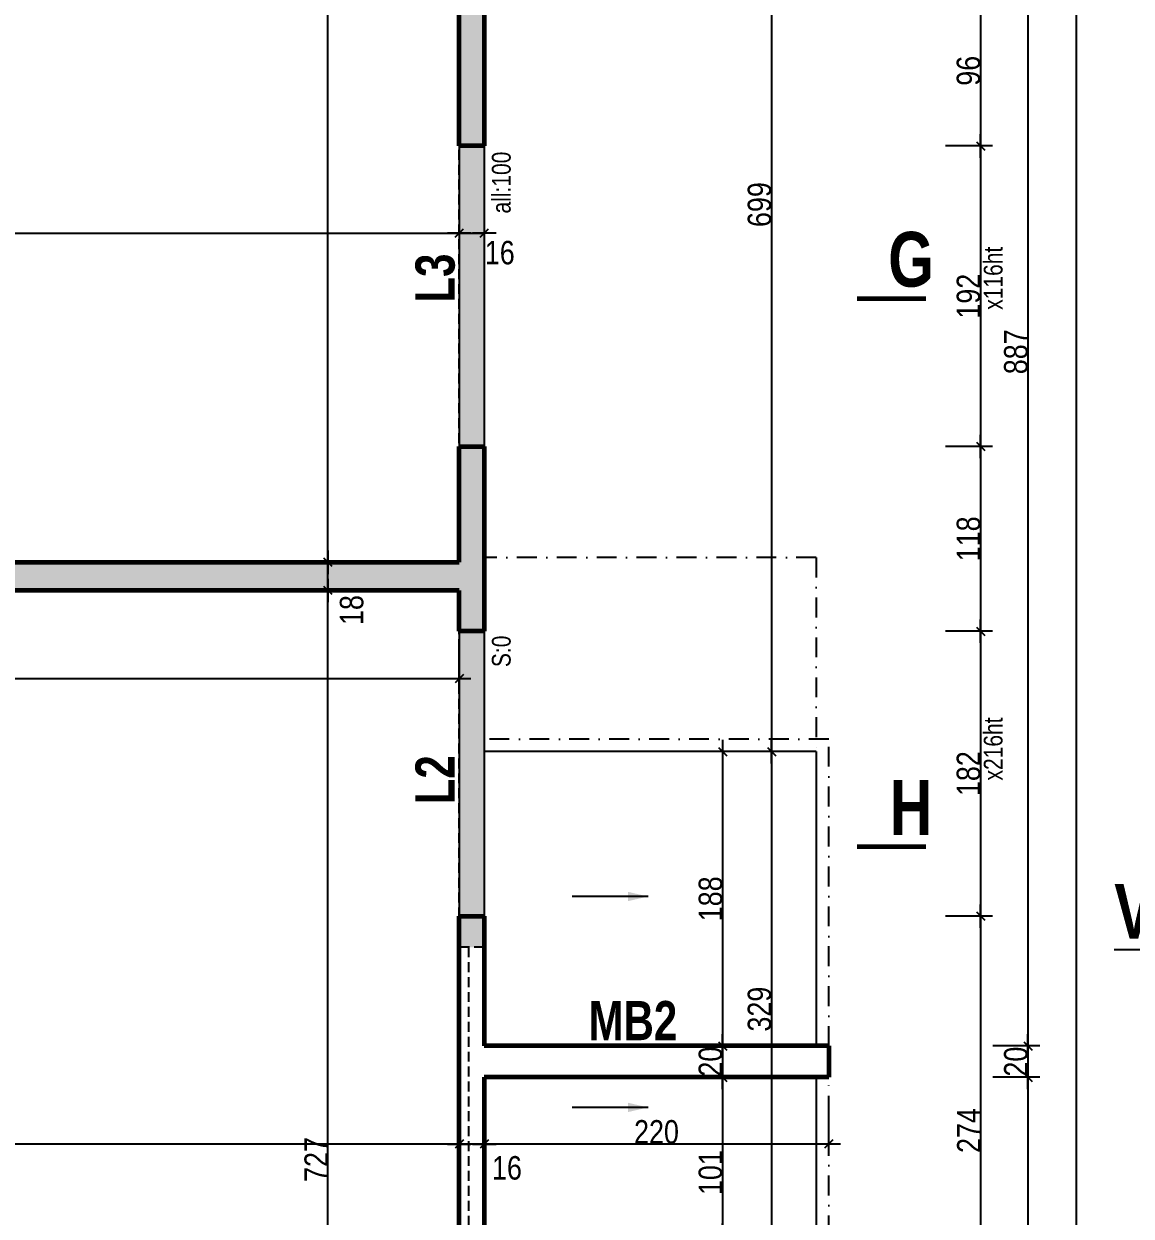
# Model space of a CAD drawing. Header units: centimetres. Extents: x 38820 to 82487, y -36363 to -12804.
# Drawn here: x 50432 to 51139, y -22449 to -21687 of the extents above; entities that cross this region are included whole.
import ezdxf
from ezdxf.enums import TextEntityAlignment as Align

# ---------------------------------------------------------------- set-up
doc = ezdxf.new("R2010")
doc.units = ezdxf.units.CM
doc.header["$LTSCALE"] = 0.5
doc.linetypes.add('CACHEX2', pattern=[19.05, 12.7, -6.35])
doc.linetypes.add('TIRETPTX2', pattern=[50.8, 25.4, -12.7, 0, -12.7])
doc.layers.get('DEFPOINTS').update_dxf_attribs({"linetype": 'CONTINUOUS'})
for name, color, linetype in [('01_cote_gen', 4, 'CONTINUOUS'), ('01_isolant ext', 2, 'TIRETPTX2'), ('01_linteaux', 2, 'CONTINUOUS'), ('01_murs_sup', 2, 'CACHEX2'), ('01_texte', 230, 'CONTINUOUS'), ('AA_COTES', 2, 'CONTINUOUS')]:
    doc.layers.add(name, color=color, linetype=linetype)
doc.layers.add('01_murs_coup', color=5, linetype='CONTINUOUS', lineweight=60)
doc.styles.add('impact', font='impact.ttf')
doc.styles.add('MATTE_TXT', font='arial.ttf')
doc.styles.add('STYLE2', font='ARIALN.TTF')
doc.dimstyles.new('JB50', dxfattribs={"dimscale": 0.1, "dimtxt": 150, "dimasz": 15, "dimexe": 0.1, "dimexo": 0.1, "dimgap": 0.09, "dimtad": 1, "dimdec": 1, "dimdsep": 46, "dimtxsty": 'STYLE2', "dimblk1": 'BOND_G', "dimblk2": 'BOND_D', "dimsah": 1, "dimcen": 1.5, "dimdle": 0.01, "dimse1": 1, "dimse2": 1, "dimclrd": 4, "dimclre": 2, "dimclrt": 6, "dimazin": 2, "dimtfac": 2.333333, "dimtdec": 1, "dimtix": 1, "dimtmove": 2, "dimatfit": 3, "dimldrblk": 'BOND_G', "dimfxl": 1, "dimtolj": 1, "dimtzin": 0, "dimarcsym": 0})

# ---------------------------------------------------------------- blocks, each defined once
blk = doc.blocks.new('BOND_G')
at = {"layer": 'AA_COTES', "color": 0}
for p, q in [((0, -5), (0, 15)), ((5, 0), (-5, 0)), ((1.77, 1.77), (-1.77, -1.77))]:
    blk.add_line(p, q, dxfattribs=at)
blk = doc.blocks.new('BOND_D')
at = {"layer": 'AA_COTES', "color": 0}
for p, q in [((5, 0), (-5, 0)), ((-1.77, -1.77), (1.77, 1.77)), ((0, 5), (0, -15))]:
    blk.add_line(p, q, dxfattribs=at)
blk = doc.blocks.new('*D1460')
at = {"layer": '01_cote_gen', "color": 4, "lineweight": -2, "transparency": 16777216}
blk.add_line((50625.78, -22774.84), (50625.78, -22050.84), dxfattribs=at)
at = {"layer": 'DEFPOINTS', "color": 0}
for p in [(50625.78, -22049.34), (50650.7, -22049.34), (50650.7, -22776.34)]:
    blk.add_point(p, dxfattribs=at)
at = {"layer": '01_cote_gen', "color": 4, "lineweight": -2, "transparency": 16777216, "xscale": 1.5, "yscale": 1.5, "zscale": 1.5}
for name, p, rotation in [('BOND_D', (50625.78, -22049.34), 90), ('BOND_G', (50625.78, -22776.34), 270)]:
    blk.add_blockref(name, p, dxfattribs=dict(at, rotation=rotation))
at = {"layer": '01_cote_gen', "color": 6, "transparency": 16777216, "insert": (50618.24, -22412.84), "char_height": 15, "attachment_point": 5, "rotation": 90, "style": 'STYLE2'}
blk.add_mtext('\\A1;727', dxfattribs=at)
blk = doc.blocks.new('*D1461')
at = {"layer": '01_cote_gen', "color": 4, "lineweight": -2, "transparency": 16777216}
blk.add_line((50625.78, -22047.84), (50625.78, -22032.84), dxfattribs=at)
at = {"layer": 'DEFPOINTS', "color": 0}
for p in [(50585.21, -22031.34), (50625.78, -22031.34), (50585.21, -22049.34)]:
    blk.add_point(p, dxfattribs=at)
at = {"layer": '01_cote_gen', "color": 4, "lineweight": -2, "transparency": 16777216, "xscale": 1.5, "yscale": 1.5, "zscale": 1.5}
for name, p, rotation in [('BOND_D', (50625.78, -22031.34), 90), ('BOND_G', (50625.78, -22049.34), 270)]:
    blk.add_blockref(name, p, dxfattribs=dict(at, rotation=rotation))
at = {"layer": '01_cote_gen', "color": 6, "transparency": 16777216, "insert": (50640.95, -22061.83), "char_height": 15, "attachment_point": 5, "rotation": 90, "style": 'STYLE2'}
blk.add_mtext('\\A1;18', dxfattribs=at)
blk = doc.blocks.new('*D1462')
at = {"layer": '01_cote_gen', "color": 4, "lineweight": -2, "transparency": 16777216}
blk.add_line((50625.78, -22029.84), (50625.78, -21054.84), dxfattribs=at)
at = {"layer": 'DEFPOINTS', "color": 0}
for p in [(50618.27, -21053.34), (50625.78, -21053.34), (50618.28, -22031.34)]:
    blk.add_point(p, dxfattribs=at)
at = {"layer": '01_cote_gen', "color": 4, "lineweight": -2, "transparency": 16777216, "xscale": 1.5, "yscale": 1.5, "zscale": 1.5}
for name, p, rotation in [('BOND_D', (50625.78, -21053.34), 90), ('BOND_G', (50625.78, -22031.34), 270)]:
    blk.add_blockref(name, p, dxfattribs=dict(at, rotation=rotation))
at = {"layer": '01_cote_gen', "color": 6, "transparency": 16777216, "insert": (50618.11, -21542.34), "char_height": 15, "attachment_point": 5, "rotation": 90, "style": 'STYLE2'}
blk.add_mtext('\\A1;978', dxfattribs=at)
blk = doc.blocks.new('*D1466')
at = {"layer": '01_cote_gen', "color": 4, "lineweight": -2, "transparency": 16777216}
blk.add_line((51103.61, -20107.83), (51103.61, -22792.82), dxfattribs=at)
at = {"layer": 'DEFPOINTS', "color": 0}
for p in [(51014.16, -20106.33), (51014.44, -22794.32), (51103.61, -22794.32)]:
    blk.add_point(p, dxfattribs=at)
at = {"layer": '01_cote_gen', "color": 4, "lineweight": -2, "transparency": 16777216, "xscale": 1.5, "yscale": 1.5, "zscale": 1.5}
for name, p, rotation in [('BOND_G', (51103.61, -20106.33), 90), ('BOND_D', (51103.61, -22794.32), 270)]:
    blk.add_blockref(name, p, dxfattribs=dict(at, rotation=rotation))
at = {"layer": '01_cote_gen', "color": 6, "transparency": 16777216, "insert": (51095.94, -21450.33), "char_height": 15, "attachment_point": 5, "rotation": 90, "style": 'STYLE2'}
blk.add_mtext('\\A1;2688', dxfattribs=at)
blk = doc.blocks.new('*D1332')
at = {"layer": '01_cote_gen', "color": 4, "lineweight": -2, "transparency": 16777216}
blk.add_line((50708.11, -22402.95), (50040.11, -22402.95), dxfattribs=at)
at = {"layer": 'DEFPOINTS', "color": 0}
for p in [(50038.61, -22373.56), (50038.61, -22402.95), (50709.61, -22414.73)]:
    blk.add_point(p, dxfattribs=at)
at = {"layer": '01_cote_gen', "color": 4, "lineweight": -2, "transparency": 16777216, "xscale": 1.5, "yscale": 1.5, "zscale": 1.5, "rotation": 180}
blk.add_blockref('BOND_D', (50038.61, -22402.95), dxfattribs=at)
at = {"layer": '01_cote_gen', "color": 4, "lineweight": -2, "transparency": 16777216, "xscale": 1.5, "yscale": 1.5, "zscale": 1.5}
blk.add_blockref('BOND_G', (50709.61, -22402.95), dxfattribs=at)
at = {"layer": '01_cote_gen', "color": 6, "transparency": 16777216, "insert": (50374.11, -22395.28), "char_height": 15, "attachment_point": 5, "style": 'STYLE2'}
blk.add_mtext('\\A1;671', dxfattribs=at)
blk = doc.blocks.new('*D1334')
at = {"layer": '01_cote_gen', "color": 4, "lineweight": -2, "transparency": 16777216}
blk.add_line((50708.11, -22105.73), (50075.12, -22105.73), dxfattribs=at)
at = {"layer": 'DEFPOINTS', "color": 0}
for p in [(50073.62, -22092.74), (50709.61, -22092.74), (50073.62, -22105.73)]:
    blk.add_point(p, dxfattribs=at)
at = {"layer": '01_cote_gen', "color": 4, "lineweight": -2, "transparency": 16777216, "xscale": 1.5, "yscale": 1.5, "zscale": 1.5, "rotation": 180}
blk.add_blockref('BOND_D', (50073.62, -22105.73), dxfattribs=at)
at = {"layer": '01_cote_gen', "color": 4, "lineweight": -2, "transparency": 16777216, "xscale": 1.5, "yscale": 1.5, "zscale": 1.5}
blk.add_blockref('BOND_G', (50709.61, -22105.73), dxfattribs=at)
at = {"layer": '01_cote_gen', "color": 6, "transparency": 16777216, "insert": (50391.61, -22098.06), "char_height": 15, "attachment_point": 5, "style": 'STYLE2'}
blk.add_mtext('\\A1;636', dxfattribs=at)
blk = doc.blocks.new('*D1345')
at = {"layer": '01_cote_gen', "color": 4, "lineweight": -2, "ltscale": 2, "transparency": 16777216}
blk.add_line((51042.63, -21670.83), (51042.63, -21763.83), dxfattribs=at)
at = {"layer": 'DEFPOINTS', "color": 0, "ltscale": 2}
for p in [(51010.8, -21669.33), (51020.13, -21765.33), (51042.63, -21765.33)]:
    blk.add_point(p, dxfattribs=at)
at = {"layer": '01_cote_gen', "color": 4, "lineweight": -2, "ltscale": 2, "transparency": 16777216, "xscale": 1.5, "yscale": 1.5, "zscale": 1.5}
for name, p, rotation in [('BOND_G', (51042.63, -21669.33), 90), ('BOND_D', (51042.63, -21765.33), 270)]:
    blk.add_blockref(name, p, dxfattribs=dict(at, rotation=rotation))
at = {"layer": '01_cote_gen', "color": 6, "ltscale": 2, "transparency": 16777216, "insert": (51034.96, -21717.33), "char_height": 15, "attachment_point": 5, "rotation": 90, "style": 'STYLE2'}
blk.add_mtext('\\A1;96', dxfattribs=at)
blk = doc.blocks.new('*D1346')
at = {"layer": '01_cote_gen', "color": 4, "lineweight": -2, "ltscale": 2, "transparency": 16777216}
blk.add_line((51042.63, -21766.83), (51042.63, -21955.83), dxfattribs=at)
at = {"layer": 'DEFPOINTS', "color": 0, "ltscale": 2}
for p in [(51020.13, -21765.33), (51020.13, -21957.33), (51042.63, -21957.33)]:
    blk.add_point(p, dxfattribs=at)
at = {"layer": '01_cote_gen', "color": 4, "lineweight": -2, "ltscale": 2, "transparency": 16777216, "xscale": 1.5, "yscale": 1.5, "zscale": 1.5}
for name, p, rotation in [('BOND_G', (51042.63, -21765.33), 90), ('BOND_D', (51042.63, -21957.33), 270)]:
    blk.add_blockref(name, p, dxfattribs=dict(at, rotation=rotation))
at = {"layer": '01_cote_gen', "color": 6, "ltscale": 2, "transparency": 16777216, "insert": (51034.96, -21861.33), "char_height": 15, "attachment_point": 5, "rotation": 90, "style": 'STYLE2'}
blk.add_mtext('\\A1;192', dxfattribs=at)
blk = doc.blocks.new('*D1347')
at = {"layer": '01_cote_gen', "color": 4, "lineweight": -2, "ltscale": 2, "transparency": 16777216}
blk.add_line((51042.63, -21958.83), (51042.63, -22073.83), dxfattribs=at)
at = {"layer": 'DEFPOINTS', "color": 0, "ltscale": 2}
for p in [(51020.13, -21957.33), (51020.13, -22075.33), (51042.63, -22075.33)]:
    blk.add_point(p, dxfattribs=at)
at = {"layer": '01_cote_gen', "color": 4, "lineweight": -2, "ltscale": 2, "transparency": 16777216, "xscale": 1.5, "yscale": 1.5, "zscale": 1.5}
for name, p, rotation in [('BOND_G', (51042.63, -21957.33), 90), ('BOND_D', (51042.63, -22075.33), 270)]:
    blk.add_blockref(name, p, dxfattribs=dict(at, rotation=rotation))
at = {"layer": '01_cote_gen', "color": 6, "ltscale": 2, "transparency": 16777216, "insert": (51034.96, -22016.33), "char_height": 15, "attachment_point": 5, "rotation": 90, "style": 'STYLE2'}
blk.add_mtext('\\A1;118', dxfattribs=at)
blk = doc.blocks.new('*D1369')
at = {"layer": '01_cote_gen', "color": 4, "lineweight": -2, "transparency": 16777216}
blk.add_line((50040.11, -21821.02), (50708.11, -21821.02), dxfattribs=at)
at = {"layer": 'DEFPOINTS', "color": 0}
for p in [(50709.61, -21821), (50709.61, -21821.02), (50038.61, -21834.24)]:
    blk.add_point(p, dxfattribs=at)
at = {"layer": '01_cote_gen', "color": 4, "lineweight": -2, "transparency": 16777216, "xscale": 1.5, "yscale": 1.5, "zscale": 1.5, "rotation": 180}
blk.add_blockref('BOND_G', (50038.61, -21821.02), dxfattribs=at)
at = {"layer": '01_cote_gen', "color": 4, "lineweight": -2, "transparency": 16777216, "xscale": 1.5, "yscale": 1.5, "zscale": 1.5}
blk.add_blockref('BOND_D', (50709.61, -21821.02), dxfattribs=at)
at = {"layer": '01_cote_gen', "color": 6, "transparency": 16777216, "insert": (50374.11, -21813.36), "char_height": 15, "attachment_point": 5, "style": 'STYLE2'}
blk.add_mtext('\\A1;671', dxfattribs=at)
blk = doc.blocks.new('*D1417')
at = {"layer": '01_cote_gen', "color": 4, "lineweight": -2, "ltscale": 2, "transparency": 16777216}
blk.add_line((51042.63, -22076.83), (51042.63, -22255.83), dxfattribs=at)
at = {"layer": 'DEFPOINTS', "color": 0, "ltscale": 2}
for p in [(51020.13, -22075.33), (51020.13, -22257.33), (51042.63, -22257.33)]:
    blk.add_point(p, dxfattribs=at)
at = {"layer": '01_cote_gen', "color": 4, "lineweight": -2, "ltscale": 2, "transparency": 16777216, "xscale": 1.5, "yscale": 1.5, "zscale": 1.5}
for name, p, rotation in [('BOND_G', (51042.63, -22075.33), 90), ('BOND_D', (51042.63, -22257.33), 270)]:
    blk.add_blockref(name, p, dxfattribs=dict(at, rotation=rotation))
at = {"layer": '01_cote_gen', "color": 6, "ltscale": 2, "transparency": 16777216, "insert": (51034.96, -22166.33), "char_height": 15, "attachment_point": 5, "rotation": 90, "style": 'STYLE2'}
blk.add_mtext('\\A1;182', dxfattribs=at)
blk = doc.blocks.new('*D1418')
at = {"layer": '01_cote_gen', "color": 4, "lineweight": -2, "ltscale": 2, "transparency": 16777216}
blk.add_line((51042.63, -22258.83), (51042.63, -22529.83), dxfattribs=at)
at = {"layer": 'DEFPOINTS', "color": 0, "ltscale": 2}
for p in [(51020.13, -22257.33), (51020.13, -22531.33), (51042.63, -22531.33)]:
    blk.add_point(p, dxfattribs=at)
at = {"layer": '01_cote_gen', "color": 4, "lineweight": -2, "ltscale": 2, "transparency": 16777216, "xscale": 1.5, "yscale": 1.5, "zscale": 1.5}
for name, p, rotation in [('BOND_G', (51042.63, -22257.33), 90), ('BOND_D', (51042.63, -22531.33), 270)]:
    blk.add_blockref(name, p, dxfattribs=dict(at, rotation=rotation))
at = {"layer": '01_cote_gen', "color": 6, "ltscale": 2, "transparency": 16777216, "insert": (51035.09, -22394.33), "char_height": 15, "attachment_point": 5, "rotation": 90, "style": 'STYLE2'}
blk.add_mtext('\\A1;274', dxfattribs=at)
blk = doc.blocks.new('*D1421')
at = {"layer": '01_cote_gen', "color": 4, "lineweight": -2, "ltscale": 2, "transparency": 16777216}
blk.add_line((51072.87, -21454.83), (51072.87, -22338.83), dxfattribs=at)
at = {"layer": 'DEFPOINTS', "color": 0, "ltscale": 2}
for p in [(50894.73, -21453.33), (50906.73, -22340.33), (51072.87, -22340.33)]:
    blk.add_point(p, dxfattribs=at)
at = {"layer": '01_cote_gen', "color": 4, "lineweight": -2, "ltscale": 2, "transparency": 16777216, "xscale": 1.5, "yscale": 1.5, "zscale": 1.5}
for name, p, rotation in [('BOND_G', (51072.87, -21453.33), 90), ('BOND_D', (51072.87, -22340.33), 270)]:
    blk.add_blockref(name, p, dxfattribs=dict(at, rotation=rotation))
at = {"layer": '01_cote_gen', "color": 6, "ltscale": 2, "transparency": 16777216, "insert": (51065.2, -21896.83), "char_height": 15, "attachment_point": 5, "rotation": 90, "style": 'STYLE2'}
blk.add_mtext('\\A1;887', dxfattribs=at)
blk = doc.blocks.new('*D1422')
at = {"layer": '01_cote_gen', "color": 4, "lineweight": -2, "ltscale": 2, "transparency": 16777216}
blk.add_line((51072.87, -22341.83), (51072.87, -22358.83), dxfattribs=at)
at = {"layer": 'DEFPOINTS', "color": 0, "ltscale": 2}
for p in [(50906.73, -22340.33), (50906.73, -22360.33), (51072.87, -22360.33)]:
    blk.add_point(p, dxfattribs=at)
at = {"layer": '01_cote_gen', "color": 4, "lineweight": -2, "ltscale": 2, "transparency": 16777216, "xscale": 1.5, "yscale": 1.5, "zscale": 1.5}
for name, p, rotation in [('BOND_G', (51072.87, -22340.33), 90), ('BOND_D', (51072.87, -22360.33), 270)]:
    blk.add_blockref(name, p, dxfattribs=dict(at, rotation=rotation))
at = {"layer": '01_cote_gen', "color": 6, "ltscale": 2, "transparency": 16777216, "insert": (51065.2, -22350.33), "char_height": 15, "attachment_point": 5, "rotation": 90, "style": 'STYLE2'}
blk.add_mtext('\\A1;20', dxfattribs=at)
blk = doc.blocks.new('*D1423')
at = {"layer": '01_cote_gen', "color": 4, "lineweight": -2, "ltscale": 2, "transparency": 16777216}
blk.add_line((51072.87, -22361.83), (51072.87, -22792.83), dxfattribs=at)
at = {"layer": 'DEFPOINTS', "color": 0, "ltscale": 2}
for p in [(50725.61, -22360.33), (50780.8, -22794.33), (51072.87, -22794.33)]:
    blk.add_point(p, dxfattribs=at)
at = {"layer": '01_cote_gen', "color": 4, "lineweight": -2, "ltscale": 2, "transparency": 16777216, "xscale": 1.5, "yscale": 1.5, "zscale": 1.5}
for name, p, rotation in [('BOND_G', (51072.87, -22360.33), 90), ('BOND_D', (51072.87, -22794.33), 270)]:
    blk.add_blockref(name, p, dxfattribs=dict(at, rotation=rotation))
at = {"layer": '01_cote_gen', "color": 6, "ltscale": 2, "transparency": 16777216, "insert": (51065.2, -22577.33), "char_height": 15, "attachment_point": 5, "rotation": 90, "style": 'STYLE2'}
blk.add_mtext('\\A1;434', dxfattribs=at)
blk = doc.blocks.new('*D1435')
at = {"layer": '01_cote_gen', "color": 4, "lineweight": -2, "ltscale": 2, "transparency": 16777216}
blk.add_line((50944.11, -22402.95), (50727.11, -22402.95), dxfattribs=at)
at = {"layer": 'DEFPOINTS', "color": 0, "ltscale": 2}
for p in [(50725.61, -22360.33), (50945.61, -22360.33), (50725.61, -22402.95)]:
    blk.add_point(p, dxfattribs=at)
at = {"layer": '01_cote_gen', "color": 4, "lineweight": -2, "ltscale": 2, "transparency": 16777216, "xscale": 1.5, "yscale": 1.5, "zscale": 1.5, "rotation": 180}
blk.add_blockref('BOND_D', (50725.61, -22402.95), dxfattribs=at)
at = {"layer": '01_cote_gen', "color": 4, "lineweight": -2, "ltscale": 2, "transparency": 16777216, "xscale": 1.5, "yscale": 1.5, "zscale": 1.5}
blk.add_blockref('BOND_G', (50945.61, -22402.95), dxfattribs=at)
at = {"layer": '01_cote_gen', "color": 6, "ltscale": 2, "transparency": 16777216, "insert": (50835.61, -22395.28), "char_height": 15, "attachment_point": 5, "style": 'STYLE2'}
blk.add_mtext('\\A1;220', dxfattribs=at)
blk = doc.blocks.new('*D1436')
at = {"layer": '01_cote_gen', "color": 4, "lineweight": -2, "ltscale": 2, "transparency": 16777216}
blk.add_line((50724.11, -22402.95), (50711.11, -22402.95), dxfattribs=at)
at = {"layer": 'DEFPOINTS', "color": 0, "ltscale": 2}
for p in [(50709.61, -22390), (50725.61, -22390), (50709.61, -22402.95)]:
    blk.add_point(p, dxfattribs=at)
at = {"layer": '01_cote_gen', "color": 4, "lineweight": -2, "ltscale": 2, "transparency": 16777216, "xscale": 1.5, "yscale": 1.5, "zscale": 1.5, "rotation": 180}
blk.add_blockref('BOND_D', (50709.61, -22402.95), dxfattribs=at)
at = {"layer": '01_cote_gen', "color": 4, "lineweight": -2, "ltscale": 2, "transparency": 16777216, "xscale": 1.5, "yscale": 1.5, "zscale": 1.5}
blk.add_blockref('BOND_G', (50725.61, -22402.95), dxfattribs=at)
at = {"layer": '01_cote_gen', "color": 6, "ltscale": 2, "transparency": 16777216, "insert": (50740.11, -22418.28), "char_height": 15, "attachment_point": 5, "style": 'STYLE2'}
blk.add_mtext('\\A1;16', dxfattribs=at)
blk = doc.blocks.new('*D1645')
at = {"layer": '01_cote_gen', "color": 4, "lineweight": -2, "transparency": 16777216}
blk.add_line((50909.14, -21454.83), (50909.14, -22150.79), dxfattribs=at)
at = {"layer": 'DEFPOINTS', "color": 0}
for p in [(50835.61, -21453.33), (50835.61, -22152.29), (50909.14, -22152.29)]:
    blk.add_point(p, dxfattribs=at)
at = {"layer": '01_cote_gen', "color": 4, "lineweight": -2, "transparency": 16777216, "xscale": 1.5, "yscale": 1.5, "zscale": 1.5}
for name, p, rotation in [('BOND_G', (50909.14, -21453.33), 90), ('BOND_D', (50909.14, -22152.29), 270)]:
    blk.add_blockref(name, p, dxfattribs=dict(at, rotation=rotation))
at = {"layer": '01_cote_gen', "color": 6, "transparency": 16777216, "insert": (50901.47, -21802.81), "char_height": 15, "attachment_point": 5, "rotation": 90, "style": 'STYLE2'}
blk.add_mtext('\\A1;699', dxfattribs=at)
blk = doc.blocks.new('*D1646')
at = {"layer": '01_cote_gen', "color": 4, "lineweight": -2, "transparency": 16777216}
blk.add_line((50909.14, -22153.79), (50909.14, -22479.79), dxfattribs=at)
at = {"layer": 'DEFPOINTS', "color": 0}
for p in [(50886.64, -22152.29), (50897.76, -22481.29), (50909.14, -22481.29)]:
    blk.add_point(p, dxfattribs=at)
at = {"layer": '01_cote_gen', "color": 4, "lineweight": -2, "transparency": 16777216, "xscale": 1.5, "yscale": 1.5, "zscale": 1.5}
for name, p, rotation in [('BOND_G', (50909.14, -22152.29), 90), ('BOND_D', (50909.14, -22481.29), 270)]:
    blk.add_blockref(name, p, dxfattribs=dict(at, rotation=rotation))
at = {"layer": '01_cote_gen', "color": 6, "transparency": 16777216, "insert": (50901.47, -22316.79), "char_height": 15, "attachment_point": 5, "rotation": 90, "style": 'STYLE2'}
blk.add_mtext('\\A1;329', dxfattribs=at)
blk = doc.blocks.new('*D1647')
at = {"layer": '01_cote_gen', "color": 4, "lineweight": -2, "transparency": 16777216}
blk.add_line((50877.82, -22153.79), (50877.82, -22338.83), dxfattribs=at)
at = {"layer": 'DEFPOINTS', "color": 0}
for p in [(50877.82, -22152.29), (50835.61, -22340.33), (50877.82, -22340.33)]:
    blk.add_point(p, dxfattribs=at)
at = {"layer": '01_cote_gen', "color": 4, "lineweight": -2, "transparency": 16777216, "xscale": 1.5, "yscale": 1.5, "zscale": 1.5}
for name, p, rotation in [('BOND_G', (50877.82, -22152.29), 90), ('BOND_D', (50877.82, -22340.33), 270)]:
    blk.add_blockref(name, p, dxfattribs=dict(at, rotation=rotation))
at = {"layer": '01_cote_gen', "color": 6, "transparency": 16777216, "insert": (50870.15, -22246.31), "char_height": 15, "attachment_point": 5, "rotation": 90, "style": 'STYLE2'}
blk.add_mtext('\\A1;188', dxfattribs=at)
blk = doc.blocks.new('*D1648')
at = {"layer": '01_cote_gen', "color": 4, "lineweight": -2, "transparency": 16777216}
blk.add_line((50877.82, -22341.83), (50877.82, -22358.83), dxfattribs=at)
at = {"layer": 'DEFPOINTS', "color": 0}
for p in [(50870.32, -22340.33), (50860.2, -22360.33), (50877.82, -22360.33)]:
    blk.add_point(p, dxfattribs=at)
at = {"layer": '01_cote_gen', "color": 4, "lineweight": -2, "transparency": 16777216, "xscale": 1.5, "yscale": 1.5, "zscale": 1.5}
for name, p, rotation in [('BOND_G', (50877.82, -22340.33), 90), ('BOND_D', (50877.82, -22360.33), 270)]:
    blk.add_blockref(name, p, dxfattribs=dict(at, rotation=rotation))
at = {"layer": '01_cote_gen', "color": 6, "transparency": 16777216, "insert": (50870.15, -22350.33), "char_height": 15, "attachment_point": 5, "rotation": 90, "style": 'STYLE2'}
blk.add_mtext('\\A1;20', dxfattribs=at)
blk = doc.blocks.new('*D1649')
at = {"layer": '01_cote_gen', "color": 4, "lineweight": -2, "transparency": 16777216}
blk.add_line((50877.82, -22361.83), (50877.82, -22459.79), dxfattribs=at)
at = {"layer": 'DEFPOINTS', "color": 0}
for p in [(50855.32, -22360.33), (50874, -22461.29), (50877.82, -22461.29)]:
    blk.add_point(p, dxfattribs=at)
at = {"layer": '01_cote_gen', "color": 4, "lineweight": -2, "transparency": 16777216, "xscale": 1.5, "yscale": 1.5, "zscale": 1.5}
for name, p, rotation in [('BOND_G', (50877.82, -22360.33), 90), ('BOND_D', (50877.82, -22461.29), 270)]:
    blk.add_blockref(name, p, dxfattribs=dict(at, rotation=rotation))
at = {"layer": '01_cote_gen', "color": 6, "transparency": 16777216, "insert": (50870.15, -22421.22), "char_height": 15, "attachment_point": 5, "rotation": 90, "style": 'STYLE2'}
blk.add_mtext('\\A1;101', dxfattribs=at)
blk = doc.blocks.new('*D1848')
at = {"layer": '01_cote_gen', "color": 4, "lineweight": -2, "transparency": 16777216}
blk.add_line((50711.11, -21821.02), (50724.11, -21821.02), dxfattribs=at)
at = {"layer": 'DEFPOINTS', "color": 0}
for p in [(50725.61, -21821.02), (50709.61, -21828.52), (50725.61, -21828.52)]:
    blk.add_point(p, dxfattribs=at)
at = {"layer": '01_cote_gen', "color": 4, "lineweight": -2, "transparency": 16777216, "xscale": 1.5, "yscale": 1.5, "zscale": 1.5, "rotation": 180}
blk.add_blockref('BOND_G', (50709.61, -21821.02), dxfattribs=at)
at = {"layer": '01_cote_gen', "color": 4, "lineweight": -2, "transparency": 16777216, "xscale": 1.5, "yscale": 1.5, "zscale": 1.5}
blk.add_blockref('BOND_D', (50725.61, -21821.02), dxfattribs=at)
at = {"layer": '01_cote_gen', "color": 6, "transparency": 16777216, "insert": (50735.52, -21833.58), "char_height": 15, "attachment_point": 5, "style": 'STYLE2'}
blk.add_mtext('\\A1;16', dxfattribs=at)

msp = doc.modelspace()

# ---------------------------------------------------------------- hatches: boundary and pattern name
at = {"layer": '01_murs_sup'}
h = msp.add_hatch(dxfattribs=at)
h.set_pattern_fill('DASH', color=256, scale=2.5, angle=135)
h.set_pattern_definition([(135, (-18726.4956, -4683.299), (-11.22532015, 9e-16), [7.9375, -7.9375])])
h.paths.add_polyline_path([(50725.613, -21022.331), (50709.613, -21022.331), (50709.613, -22031.341), (50038.613, -22031.341), (50038.613, -21776.339), (50020.613, -21776.339), (50020.613, -22049.341), (50055.616, -22049.341), (50055.616, -22225.337), (50020.613, -22225.331), (50020.613, -22382.33), (50038.613, -22382.329), (50038.613, -22243.332), (50073.616, -22243.331), (50073.616, -22049.341), (50709.613, -22049.341), (50709.613, -22277.29), (50725.613, -22277.29)])

# ---------------------------------------------------------------- linework, layer by layer
at = {"layer": '01_isolant ext'}
for p, q in [((50937.613, -22028.331), (50725.613, -22028.331)), ((50937.613, -22028.331), (50937.613, -22152.29)), ((50945.613, -22144.29), (50725.613, -22144.29)), ((50945.613, -22340.331), (50945.613, -22144.29)), ((50945.613, -22461.29), (50945.613, -22360.331))]:
    msp.add_line(p, q, dxfattribs=at)
at = {"layer": '01_linteaux'}
for p, q in [((50709.613, -21765.331), (50709.613, -21957.337)), ((50725.613, -21765.331), (50725.613, -21957.337)), ((50709.613, -22075.331), (50709.613, -22257.331)), ((50725.613, -22075.331), (50725.613, -22257.331)), ((50937.613, -22152.29), (50725.613, -22152.29)), ((50937.613, -22152.29), (50937.613, -22340.331)), ((50937.613, -22360.331), (50937.613, -22461.29))]:
    msp.add_line(p, q, dxfattribs=at)
at = {"layer": '01_murs_coup'}
for p, q in [((50709.613, -21765.331), (50709.613, -21669.332)), ((50725.613, -21669.332), (50725.613, -21765.331)), ((50725.613, -21765.331), (50709.613, -21765.331)), ((50709.613, -21957.337), (50725.613, -21957.337)), ((50709.613, -22031.341), (50709.613, -21957.337)), ((50725.613, -21957.337), (50725.613, -22075.331)), ((50038.613, -22031.341), (50709.613, -22031.341)), ((50709.613, -22049.341), (50073.616, -22049.341)), ((50709.613, -22075.331), (50709.613, -22049.341)), ((50725.613, -22075.331), (50709.613, -22075.331)), ((50709.613, -22257.331), (50725.613, -22257.331)), ((50709.613, -22531.348), (50709.613, -22257.331)), ((50725.613, -22257.331), (50725.613, -22340.331)), ((50945.613, -22340.331), (50725.613, -22340.331)), ((50945.613, -22340.331), (50945.613, -22360.331)), ((50945.613, -22360.331), (50725.613, -22360.331)), ((50725.613, -22360.331), (50725.613, -22531.348))]:
    msp.add_line(p, q, dxfattribs=at)
at = {"layer": '01_murs_sup'}
for p, q in [((50709.613, -22031.341), (50709.613, -21022.031)), ((50725.613, -21022.031), (50725.613, -22277.29)), ((50038.613, -22031.341), (50709.613, -22031.341)), ((50709.613, -22049.341), (50073.616, -22049.341)), ((50709.613, -22277.29), (50709.613, -22049.341)), ((50725.613, -22277.29), (50709.613, -22277.29)), ((50715.613, -22277.29), (50715.613, -22459.29))]:
    msp.add_line(p, q, dxfattribs=at)
at = {"layer": '01_texte'}
for p, q in [((50830.196, -22244.822), (50781.665, -22244.822)), ((50830.196, -22379.571), (50781.665, -22379.571))]:
    msp.add_line(p, q, dxfattribs=at)
at = {"layer": '01_texte', "const_width": 3}
for points in [[(51007.859, -21862.893), (50963.608, -21862.893)], [(51007.859, -22213.083), (50963.608, -22213.083)]]:
    msp.add_lwpolyline(points, dxfattribs=at)
at = {"layer": '01_texte'}
for points in [[(50830.196, -22244.822), (50817.41, -22241.841), (50817.41, -22244.822)], [(50830.196, -22244.822), (50817.41, -22247.803), (50817.41, -22244.822)], [(50830.196, -22379.571), (50817.41, -22376.59), (50817.41, -22379.571)], [(50830.196, -22379.571), (50817.41, -22382.552), (50817.41, -22379.571)]]:
    msp.add_solid(points, dxfattribs=at)

# ---------------------------------------------------------------- texts
at = {"layer": '01_texte', "style": 'MATTE_TXT', "width": 0.8}
for s, p in [('all:100', (50746.068, -21788.736)), ('x116ht', (51060.262, -21849.867)), ('S:0', (50746.068, -22088.209)), ('x216ht', (51060.262, -22150.575))]:
    msp.add_text(s, height=12, rotation=90, dxfattribs=at).set_placement(p, align=Align.BOTTOM_CENTER)
at = {"layer": '01_texte', "style": 'impact'}
for s, height, rotation, p in [('G', 35, 0, (50998.2, -21865.746)), ('L3', 25, 90, (50714.138, -21849.755)), ('L2', 25, 90, (50714.138, -22170.255)), ('H', 35, 0, (50998.2, -22215.936))]:
    msp.add_text(s, height=height, rotation=rotation, dxfattribs=at).set_placement(p, align=Align.BOTTOM_CENTER)
for s, height, p in [('%%UVUE EN PLAN ', 35, (51259.409, -22282.26)), ('MB2', 25, (50820.55, -22344.117))]:
    msp.add_text(s, height=height, dxfattribs=at).set_placement(p, align=Align.BOTTOM_CENTER)

# ---------------------------------------------------------------- dimensions: what is measured, and where the dimension line sits
at = {"layer": '01_cote_gen'}
for base, p1, p2, picture, middle in [((51103.609, -22794.318), (51014.163, -20106.333), (51014.436, -22794.318), '*D1466', (51095.942, -21450.326)), ((50625.778, -21053.337), (50618.278, -22031.341), (50618.269, -21053.337), '*D1462', (50618.11, -21542.339)), ((50909.137, -22152.29), (50835.613, -21453.331), (50835.613, -22152.29), '*D1645', (50901.469, -21802.811)), ((50625.778, -22049.341), (50650.701, -22776.343), (50650.701, -22049.341), '*D1460', (50618.238, -22412.842)), ((50877.817, -22340.331), (50877.817, -22152.29), (50835.613, -22340.331), '*D1647', (50870.149, -22246.311)), ((50909.137, -22481.29), (50886.637, -22152.29), (50897.761, -22481.29), '*D1646', (50901.469, -22316.79)), ((50877.817, -22360.331), (50870.317, -22340.331), (50860.201, -22360.331), '*D1648', (50870.149, -22350.331))]:
    dim = msp.add_linear_dim(base=base, p1=p1, p2=p2, angle=90, dimstyle='JB50', dxfattribs=at)
    dim.commit()
    dim.dimension.update_dxf_attribs({"geometry": picture, "text_midpoint": middle})
at = {"layer": '01_cote_gen', "ltscale": 2}
for base, p1, p2, picture, middle in [((51072.87, -22340.331), (50894.729, -21453.331), (50906.729, -22340.331), '*D1421', (51065.202, -21896.831)), ((51042.629, -21765.331), (51010.802, -21669.331), (51020.129, -21765.331), '*D1345', (51034.961, -21717.331)), ((51042.629, -21957.331), (51020.129, -21765.331), (51020.129, -21957.331), '*D1346', (51034.961, -21861.331)), ((51042.629, -22075.331), (51020.129, -21957.331), (51020.129, -22075.331), '*D1347', (51034.961, -22016.331)), ((51042.629, -22257.331), (51020.129, -22075.331), (51020.129, -22257.331), '*D1417', (51034.961, -22166.331)), ((51042.629, -22531.331), (51020.129, -22257.331), (51020.129, -22531.331), '*D1418', (51035.089, -22394.331)), ((51072.87, -22360.331), (50906.729, -22340.331), (50906.729, -22360.331), '*D1422', (51065.202, -22350.331)), ((51072.87, -22794.331), (50725.613, -22360.331), (50780.801, -22794.331), '*D1423', (51065.202, -22577.331))]:
    dim = msp.add_linear_dim(base=base, p1=p1, p2=p2, angle=90, dimstyle='JB50', dxfattribs=at)
    dim.commit()
    dim.dimension.update_dxf_attribs({"geometry": picture, "text_midpoint": middle})
at = {"layer": '01_cote_gen'}
for base, p1, p2, picture, middle in [((50709.613, -21821.023), (50038.613, -21834.245), (50709.613, -21821.002), '*D1369', (50374.113, -21813.356)), ((50073.616, -22105.725), (50709.613, -22092.741), (50073.616, -22092.741), '*D1334', (50391.615, -22098.058)), ((50038.613, -22402.95), (50709.613, -22414.731), (50038.613, -22373.565), '*D1332', (50374.113, -22395.282))]:
    dim = msp.add_linear_dim(base=base, p1=p1, p2=p2, dimstyle='JB50', dxfattribs=at)
    dim.commit()
    dim.dimension.update_dxf_attribs({"geometry": picture, "text_midpoint": middle})
dim = msp.add_linear_dim(base=(50725.613, -21821.023), p1=(50709.613, -21828.523), p2=(50725.613, -21828.523), dimstyle='JB50', dxfattribs=at)
dim.commit()
dim.dimension.update_dxf_attribs({"geometry": '*D1848', "text_midpoint": (50735.522, -21833.579), "dimtype": 160})
for base, p1, p2, picture, middle in [((50625.778, -22031.341), (50585.215, -22049.341), (50585.215, -22031.341), '*D1461', (50640.955, -22061.83)), ((50877.817, -22461.29), (50855.317, -22360.331), (50873.995, -22461.29), '*D1649', (50870.149, -22421.22))]:
    dim = msp.add_linear_dim(base=base, p1=p1, p2=p2, angle=90, dimstyle='JB50', dxfattribs=at)
    dim.commit()
    dim.dimension.update_dxf_attribs({"geometry": picture, "text_midpoint": middle, "dimtype": 160})
at = {"layer": '01_cote_gen', "ltscale": 2}
dim = msp.add_linear_dim(base=(50725.613, -22402.95), p1=(50945.613, -22360.331), p2=(50725.613, -22360.331), dimstyle='JB50', dxfattribs=at)
dim.commit()
dim.dimension.update_dxf_attribs({"geometry": '*D1435', "text_midpoint": (50835.613, -22395.282)})
dim = msp.add_linear_dim(base=(50709.613, -22402.95), p1=(50725.613, -22390), p2=(50709.613, -22390), dimstyle='JB50', dxfattribs=at)
dim.commit()
dim.dimension.update_dxf_attribs({"geometry": '*D1436', "text_midpoint": (50740.113, -22418.282), "dimtype": 160})

doc.saveas('drawing.dxf')
